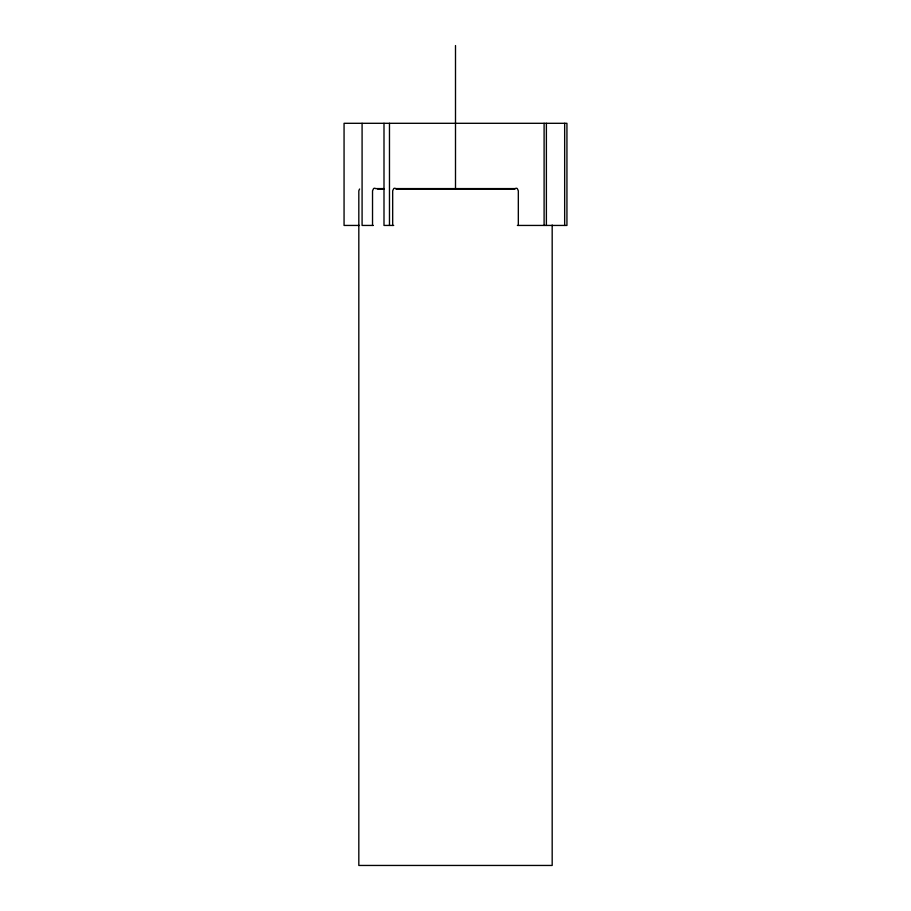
<?xml version="1.0" encoding="UTF-8"?>
<svg xmlns="http://www.w3.org/2000/svg" width="911" height="911" viewBox="0 0 911 911"><rect width="100%" height="100%" fill="white"/><g stroke="black" fill="none" stroke-linecap="round" stroke-linejoin="round"><path stroke-width="1.37" d="M359.583 189.01L358.82 190.843L358.82 865.45L552.18 865.45L552.18 225.006M383.861 188.6L375.594 188.6A2.665 2.061 -90 0 0 373.556 188.6L372.531 190.843L372.531 225.438M377.45 189.01L384.271 189.01M396.057 189.01L514.943 189.01M359.469 225.438L344.062 225.438L344.062 123.304L566.938 123.304L566.938 225.438L517.38 225.438M373.316 225.438L362.088 225.438L362.088 123.304M393.689 225.438L383.998 225.438L383.998 123.304M564.661 123.304L564.661 225.438M546.384 123.304L546.384 225.438M544.106 123.304L544.106 225.438M518.325 225.438L518.325 190.843L517.3 188.6A2.676 2.073 -90 0 0 515.25 188.6L395.716 188.6A2.676 2.073 -90 0 0 393.7 188.6L392.675 190.843L392.675 225.438M455.5 45.55L455.5 188.554M389.475 123.304L389.475 225.438"/></g></svg>
